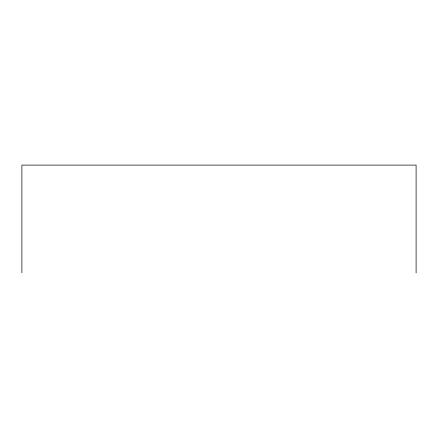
<?xml version="1.0" encoding="UTF-8"?>
<svg xmlns="http://www.w3.org/2000/svg" width="438" height="438" viewBox="0 0 438 438"><rect width="100%" height="100%" fill="white"/><g stroke="black" fill="none" stroke-linecap="round" stroke-linejoin="round"><path stroke-width="0.66" d="M416.1 272.896L416.1 165.104L21.9 165.104L21.9 272.896"/></g></svg>
